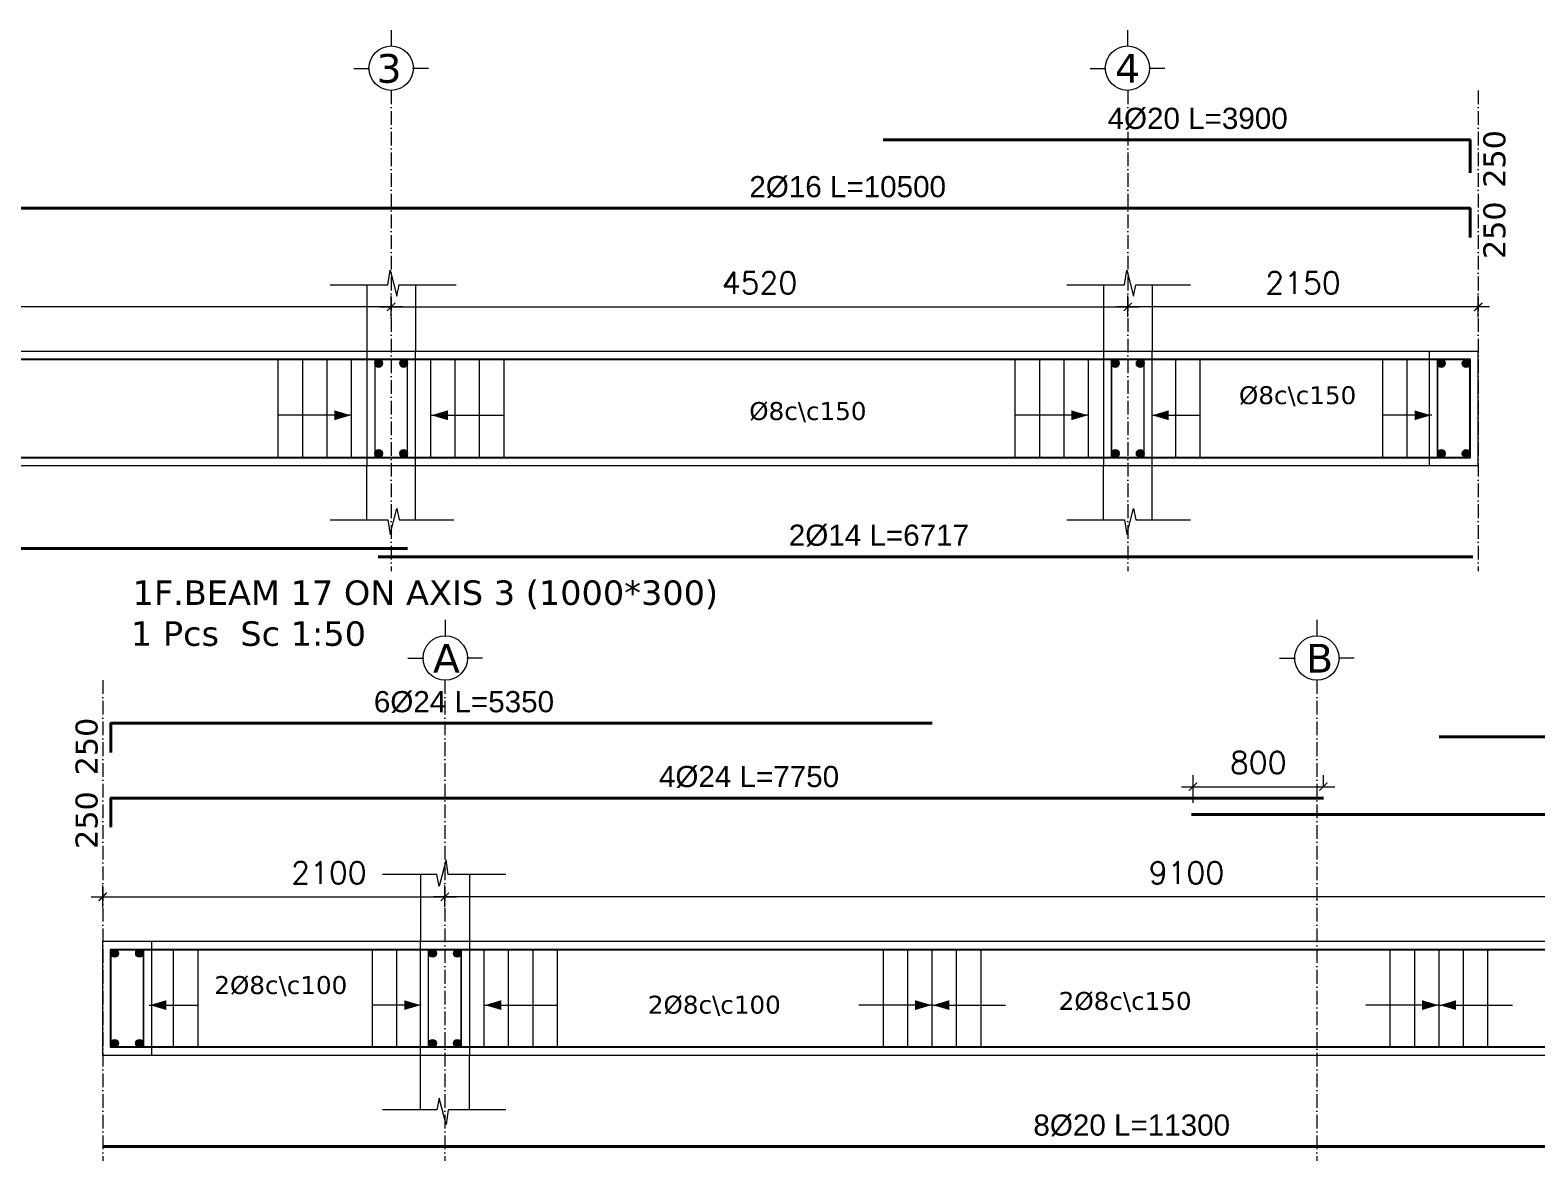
# Model space of a CAD drawing. Header units: inches. Extents: x -17020 to 43805, y -10194 to 123061.
# Drawn here: x 15734 to 16658, y 112814 to 113508 of the extents above; entities that cross this region are included whole.
import ezdxf

# ---------------------------------------------------------------- set-up
doc = ezdxf.new("R2010")
doc.units = ezdxf.units.IN
doc.header["$LTSCALE"] = 0.7
doc.header["$MEASUREMENT"] = 0
doc.linetypes.add('ACAD_ISO10W100', pattern=[18, 12, -3, 0, -3])
doc.layers.get('0').update_dxf_attribs({"lineweight": 13})
doc.layers.get('Defpoints').update_dxf_attribs({"lineweight": 5})
for name, color, linetype, lineweight in [('axis', 254, 'ACAD_ISO10W100', 9), ('BEAM FRAME', 5, 'Continuous', 18), ('COLUMN', 4, 'Continuous', 20), ('elevline', 30, 'Continuous', 20), ('FRAME 070', 5, 'Continuous', 60), ('hatch', 9, 'Continuous', 9), ('renforcment', 141, 'Continuous', 40), ('tex', 3, 'Continuous', 25), ('TEXT', 3, 'Continuous', 25), ('top rein. extension', 50, 'Continuous', 20), ('top renforcment', 7, 'Continuous', 40)]:
    doc.layers.add(name, color=color, linetype=linetype, lineweight=lineweight)
doc.styles.add('100', font='romans.shx', dxfattribs={"height": 13.5})
doc.styles.add('romanc', font='verdana.ttf', dxfattribs={"height": 250})
doc.styles.get("Standard").update_dxf_attribs({"font": 'arial.ttf', "height": 13})
doc.dimstyles.new('100', dxfattribs={"dimtxt": 13.5, "dimasz": 5, "dimexe": 7, "dimexo": 7, "dimgap": 8, "dimtad": 1, "dimdec": 0, "dimlfac": 10, "dimzin": 4, "dimdsep": 46, "dimtxsty": '100', "dimblk": 'ARCHTICK', "dimcen": 0.09, "dimdle": 7, "dimclrd": 1, "dimclre": 8, "dimclrt": 2, "dimadec": 0, "dimazin": 1, "dimtfac": 1, "dimtdec": 0, "dimtix": 1, "dimtofl": 0, "dimtmove": 0, "dimatfit": 3, "dimldrblk": 'ARCHTICK', "dimfxl": 0.18, "dimtolj": 1, "dimtzin": 0, "dimlwd": -1, "dimlwe": -1, "dimarcsym": 0})
doc.dimstyles.get("Standard").update_dxf_attribs({"dimtxt": 13, "dimasz": 5, "dimexe": 0.18, "dimexo": 0.0625, "dimgap": 6, "dimtad": 1, "dimdec": 0, "dimlfac": 10, "dimzin": 0, "dimdsep": 46, "dimtxsty": 'Standard', "dimblk": 'ARCHTICK', "dimcen": 0.09, "dimse1": 1, "dimse2": 1, "dimclrd": 1, "dimclre": 7, "dimclrt": 3, "dimadec": 0, "dimazin": 0, "dimtfac": 1, "dimtdec": 0, "dimtix": 1, "dimtofl": 0, "dimtmove": 0, "dimatfit": 3, "dimldrblk": 'ARCHTICK', "dimfxl": 1, "dimtolj": 1, "dimtzin": 0, "dimarcsym": 0})

# ---------------------------------------------------------------- blocks, each defined once
blk = doc.blocks.new('_ArchTick')
at = {"color": 0, "linetype": 'ByBlock', "lineweight": 0, "const_width": 0.15}
blk.add_lwpolyline([(-0.5, -0.5), (0.5, 0.5)], dxfattribs=at)
blk = doc.blocks.new('*D591')
at = {"color": 8, "transparency": 16777216}
for p, q in [((15955.76, 113331.87), (15955.76, 113345.46)), ((16407.76, 113332.47), (16407.76, 113345.46))]:
    blk.add_line(p, q, dxfattribs=at)
at = {"color": 1, "transparency": 16777216}
blk.add_line((15948.76, 113338.46), (16414.76, 113338.46), dxfattribs=at)
at = {"layer": 'Defpoints', "color": 0, "transparency": 16777216}
for p in [(16407.76, 113338.46), (15955.76, 113324.87), (16407.76, 113325.47)]:
    blk.add_point(p, dxfattribs=at)
at = {"color": 1, "transparency": 16777216, "xscale": 5, "yscale": 5, "zscale": 5, "rotation": 180}
blk.add_blockref('_ArchTick', (15955.76, 113338.46), dxfattribs=at)
at = {"color": 1, "transparency": 16777216, "xscale": 5, "yscale": 5, "zscale": 5}
blk.add_blockref('_ArchTick', (16407.76, 113338.46), dxfattribs=at)
at = {"color": 2, "transparency": 16777216, "insert": (16181.76, 113353.21), "char_height": 13.5, "attachment_point": 5, "style": '100'}
blk.add_mtext('\\A1;4520', dxfattribs=at)
blk = doc.blocks.new('*D592')
at = {"layer": 'Defpoints', "color": 0, "transparency": 16777216}
for p in [(15598.74, 113399.04, -157.78), (15598.74, 113399.04), (16648.76, 113399.04, -218.54)]:
    blk.add_point(p, dxfattribs=at)
at = {"layer": 'TEXT', "color": 3, "transparency": 16777216, "insert": (16235.88, 113412.04), "char_height": 13, "attachment_point": 5}
blk.add_mtext('\\A1;2%%C16 L=10500', dxfattribs=at)
blk = doc.blocks.new('*D593')
at = {"color": 8, "transparency": 16777216}
for p, q in [((15315.76, 113329.55), (15315.76, 113345.46)), ((15955.76, 113331.87), (15955.76, 113345.46))]:
    blk.add_line(p, q, dxfattribs=at)
at = {"color": 1, "transparency": 16777216}
blk.add_line((15962.76, 113338.46), (15308.76, 113338.46), dxfattribs=at)
at = {"layer": 'Defpoints', "color": 0, "transparency": 16777216}
for p in [(15315.76, 113338.46), (15315.76, 113322.55), (15955.76, 113324.87)]:
    blk.add_point(p, dxfattribs=at)
at = {"color": 1, "transparency": 16777216, "xscale": 5, "yscale": 5, "zscale": 5, "rotation": 180}
blk.add_blockref('_ArchTick', (15315.76, 113338.46), dxfattribs=at)
at = {"color": 1, "transparency": 16777216, "xscale": 5, "yscale": 5, "zscale": 5}
blk.add_blockref('_ArchTick', (15955.76, 113338.46), dxfattribs=at)
at = {"color": 2, "transparency": 16777216, "insert": (15635.76, 113353.21), "char_height": 13.5, "attachment_point": 5, "style": '100'}
blk.add_mtext('\\A1;6400', dxfattribs=at)
blk = doc.blocks.new('*D596')
at = {"layer": 'Defpoints', "color": 0, "transparency": 16777216}
for p in [(16257.76, 113440.95, -209.54), (16647.76, 113440.95, -218.39), (16647.76, 113440.95)]:
    blk.add_point(p, dxfattribs=at)
at = {"layer": 'TEXT', "color": 3, "transparency": 16777216, "insert": (16450.62, 113453.95), "char_height": 13, "attachment_point": 5}
blk.add_mtext('\\A1;4%%C20 L=3900', dxfattribs=at)
blk = doc.blocks.new('*D598')
at = {"layer": 'Defpoints', "color": 0, "transparency": 16777216}
for p in [(15305.76, 113190.29, -13652.68), (15965.76, 113190.29, -37100.88), (15965.76, 113190.29)]:
    blk.add_point(p, dxfattribs=at)
at = {"layer": 'TEXT', "color": 3, "transparency": 16777216, "insert": (15653.15, 113203.29), "char_height": 13, "attachment_point": 5}
blk.add_mtext('\\A1;2%%C14 L=6600', dxfattribs=at)
blk = doc.blocks.new('*D599')
at = {"color": 8, "transparency": 16777216}
for p, q in [((16407.76, 113332.35), (16407.76, 113345.46)), ((16622.76, 113332.14), (16622.76, 113345.46))]:
    blk.add_line(p, q, dxfattribs=at)
at = {"color": 1, "transparency": 16777216}
blk.add_line((16629.76, 113338.46), (16400.76, 113338.46), dxfattribs=at)
at = {"layer": 'Defpoints', "color": 0, "transparency": 16777216}
for p in [(16407.76, 113338.46), (16407.76, 113325.35), (16622.76, 113325.14)]:
    blk.add_point(p, dxfattribs=at)
at = {"color": 1, "transparency": 16777216, "xscale": 5, "yscale": 5, "zscale": 5, "rotation": 180}
blk.add_blockref('_ArchTick', (16407.76, 113338.46), dxfattribs=at)
at = {"color": 1, "transparency": 16777216, "xscale": 5, "yscale": 5, "zscale": 5}
blk.add_blockref('_ArchTick', (16622.76, 113338.46), dxfattribs=at)
at = {"color": 2, "transparency": 16777216, "insert": (16515.26, 113353.21), "char_height": 13.5, "attachment_point": 5, "style": '100'}
blk.add_mtext('\\A1;2150', dxfattribs=at)
blk = doc.blocks.new('*D601')
at = {"layer": 'Defpoints', "color": 0, "transparency": 16777216}
for p in [(15947.76, 113185.17, -13652.68), (16619.46, 113185.17, -37100.88), (16619.46, 113185.17)]:
    blk.add_point(p, dxfattribs=at)
at = {"layer": 'TEXT', "color": 3, "transparency": 16777216, "insert": (16255.06, 113198.17), "char_height": 13, "attachment_point": 5}
blk.add_mtext('\\A1;2%%C14 L=6717', dxfattribs=at)
blk = doc.blocks.new('*D654')
at = {"layer": 'Defpoints', "color": 0, "transparency": 16777216}
for p in [(16446.79, 113027.1, -167.76), (17346.81, 113027.1, -221.06), (17346.81, 113027.1)]:
    blk.add_point(p, dxfattribs=at)
at = {"layer": 'TEXT', "color": 3, "transparency": 16777216, "insert": (16836.05, 113040.1), "char_height": 13, "attachment_point": 5}
blk.add_mtext('\\A1;4%%C24 L=9000', dxfattribs=at)
blk = doc.blocks.new('*D655')
at = {"color": 8, "transparency": 16777216}
for p, q in [((15988.76, 112970.53), (15988.76, 112983.52)), ((16898.76, 112969.93), (16898.76, 112983.52))]:
    blk.add_line(p, q, dxfattribs=at)
at = {"color": 1, "transparency": 16777216}
blk.add_line((16905.76, 112976.52), (15981.76, 112976.52), dxfattribs=at)
at = {"layer": 'Defpoints', "color": 0, "transparency": 16777216}
for p in [(15988.76, 112976.52), (15988.76, 112963.53), (16898.76, 112962.93)]:
    blk.add_point(p, dxfattribs=at)
at = {"color": 1, "transparency": 16777216, "xscale": 5, "yscale": 5, "zscale": 5, "rotation": 180}
blk.add_blockref('_ArchTick', (15988.76, 112976.52), dxfattribs=at)
at = {"color": 1, "transparency": 16777216, "xscale": 5, "yscale": 5, "zscale": 5}
blk.add_blockref('_ArchTick', (16898.76, 112976.52), dxfattribs=at)
at = {"color": 2, "transparency": 16777216, "insert": (16443.76, 112991.27), "char_height": 13.5, "attachment_point": 5, "style": '100'}
blk.add_mtext('\\A1;9100', dxfattribs=at)
blk = doc.blocks.new('*D656')
at = {"layer": 'Defpoints', "color": 0, "transparency": 16777216}
for p in [(15752.76, 113037.1, -218.54), (16527.79, 113037.1, -157.78), (16527.79, 113037.1)]:
    blk.add_point(p, dxfattribs=at)
at = {"layer": 'TEXT', "color": 3, "transparency": 16777216, "insert": (16175.36, 113050.1), "char_height": 13, "attachment_point": 5}
blk.add_mtext('\\A1;4%%C24 L=7750', dxfattribs=at)
blk = doc.blocks.new('*D701')
at = {"color": 1, "transparency": 16777216}
blk.add_line((16440.79, 113044.1), (16534.79, 113044.1), dxfattribs=at)
at = {"color": 8, "transparency": 16777216}
for p, q in [((16447.79, 113034.1), (16447.79, 113051.1)), ((16527.79, 113044.1), (16527.79, 113051.1))]:
    blk.add_line(p, q, dxfattribs=at)
at = {"layer": 'Defpoints', "color": 0, "transparency": 16777216}
for p in [(16527.79, 113044.1), (16527.79, 113037.1), (16447.79, 113027.1)]:
    blk.add_point(p, dxfattribs=at)
at = {"color": 1, "transparency": 16777216, "xscale": 5, "yscale": 5, "zscale": 5, "rotation": 180}
blk.add_blockref('_ArchTick', (16447.79, 113044.1), dxfattribs=at)
at = {"color": 1, "transparency": 16777216, "xscale": 5, "yscale": 5, "zscale": 5}
blk.add_blockref('_ArchTick', (16527.79, 113044.1), dxfattribs=at)
at = {"color": 2, "transparency": 16777216, "insert": (16487.79, 113058.85), "char_height": 13.5, "attachment_point": 5, "style": '100'}
blk.add_mtext('\\A1;800', dxfattribs=at)
blk = doc.blocks.new('*D659')
at = {"color": 8, "transparency": 16777216}
for p, q in [((15778.76, 112970.2), (15778.76, 112983.52)), ((15988.76, 112970.41), (15988.76, 112983.52))]:
    blk.add_line(p, q, dxfattribs=at)
at = {"color": 1, "transparency": 16777216}
blk.add_line((15771.76, 112976.52), (15995.76, 112976.52), dxfattribs=at)
at = {"layer": 'Defpoints', "color": 0, "transparency": 16777216}
for p in [(15988.76, 112976.52), (15778.76, 112963.2), (15988.76, 112963.41)]:
    blk.add_point(p, dxfattribs=at)
at = {"color": 1, "transparency": 16777216, "xscale": 5, "yscale": 5, "zscale": 5, "rotation": 180}
blk.add_blockref('_ArchTick', (15778.76, 112976.52), dxfattribs=at)
at = {"color": 1, "transparency": 16777216, "xscale": 5, "yscale": 5, "zscale": 5}
blk.add_blockref('_ArchTick', (15988.76, 112976.52), dxfattribs=at)
at = {"color": 2, "transparency": 16777216, "insert": (15917.56, 112991.27), "char_height": 13.5, "attachment_point": 5, "style": '100'}
blk.add_mtext('\\A1;2100', dxfattribs=at)
blk = doc.blocks.new('*D660')
at = {"layer": 'Defpoints', "color": 0, "transparency": 16777216}
for p in [(15778.76, 112823.23, -37100.88), (15778.76, 112823.23), (16908.76, 112823.23, -13652.68)]:
    blk.add_point(p, dxfattribs=at)
at = {"layer": 'TEXT', "color": 3, "transparency": 16777216, "insert": (16410.17, 112836.23), "char_height": 13, "attachment_point": 5}
blk.add_mtext('\\A1;8%%C20 L=11300', dxfattribs=at)
blk = doc.blocks.new('*D666')
at = {"layer": 'Defpoints', "color": 0, "transparency": 16777216}
for p in [(15752.76, 113083.02, -218.54), (16287.76, 113083.02, -157.78), (16287.76, 113083.02)]:
    blk.add_point(p, dxfattribs=at)
at = {"layer": 'TEXT', "color": 3, "transparency": 16777216, "insert": (16000.44, 113096.02), "char_height": 13, "attachment_point": 5}
blk.add_mtext('\\A1;6%%C24 L=5350', dxfattribs=at)
blk = doc.blocks.new('*D667')
at = {"layer": 'Defpoints', "color": 0, "transparency": 16777216}
for p in [(16598.76, 113074.66, -203.15), (16598.76, 113074.66), (17158.76, 113074.66, -189.88)]:
    blk.add_point(p, dxfattribs=at)
at = {"layer": 'TEXT', "color": 3, "transparency": 16777216, "insert": (16959.18, 113087.66), "char_height": 13, "attachment_point": 5}
blk.add_mtext('\\A1;6%%C24 L=5600', dxfattribs=at)

msp = doc.modelspace()

# ---------------------------------------------------------------- hatches: boundary and pattern name
at = {"layer": 'elevline'}
for points in [[(15950.52, 113303.79, 1), (15945.76, 113303.79, 1)], [(15961.01, 113303.79, -1), (15965.76, 113303.79, -1)], [(16402.52, 113303.79, 1), (16397.76, 113303.79, 1)], [(16413.01, 113303.79, -1), (16417.76, 113303.79, -1)], [(16602.52, 113303.79, 1), (16597.76, 113303.79, 1)], [(16613.01, 113303.79, -1), (16617.76, 113303.79, -1)], [(15950.52, 113248.54, -1), (15945.76, 113248.54, -1)], [(15961.01, 113248.54, 1), (15965.76, 113248.54, 1)], [(16402.52, 113248.54, -1), (16397.76, 113248.54, -1)], [(16413.01, 113248.54, 1), (16417.76, 113248.54, 1)], [(16602.52, 113248.54, -1), (16597.76, 113248.54, -1)], [(16613.01, 113248.54, 1), (16617.76, 113248.54, 1)], [(15788.52, 112941.85, 1), (15783.76, 112941.85, 1)], [(15799.01, 112941.85, -1), (15803.76, 112941.85, -1)], [(15983.52, 112941.85, 1), (15978.76, 112941.85, 1)], [(15994, 112941.85, -1), (15998.76, 112941.85, -1)], [(15788.52, 112886.6, -1), (15783.76, 112886.6, -1)], [(15799.01, 112886.6, 1), (15803.76, 112886.6, 1)], [(15983.52, 112886.6, -1), (15978.76, 112886.6, -1)], [(15994, 112886.6, 1), (15998.76, 112886.6, 1)]]:
    msp.add_hatch(color=256, dxfattribs=at).paths.add_polyline_path(points)

# ---------------------------------------------------------------- linework, layer by layer
at = {"layer": 'axis'}
for p, q in [((15955.76, 113471.36), (15955.76, 113176.43)), ((16407.76, 113471.36), (16407.76, 113176.43)), ((16622.76, 113471.36), (16622.76, 113176.43)), ((15778.76, 113109.42), (15778.76, 112814.49)), ((15988.76, 113109.42), (15988.76, 112814.49)), ((16523.76, 113109.42), (16523.76, 112814.49))]:
    msp.add_line(p, q, dxfattribs=at)
at = {"layer": 'BEAM FRAME', "elevation": 217.91}
for points in [[(14648.76, 113241.17), (16622.76, 113241.17), (16622.76, 113311.17), (14648.76, 113311.17)], [(18713.76, 112879.22), (15778.76, 112879.22), (15778.76, 112949.22), (18713.76, 112949.22)]]:
    msp.add_lwpolyline(points, close=True, dxfattribs=at)
at = {"layer": 'COLUMN', "lineweight": 20}
for p, q in [((15940.76, 113352.09, 217.91), (15940.76, 113311.17, 217.91)), ((15970.76, 113352.09, 217.91), (15970.76, 113311.17, 217.91)), ((16392.76, 113352.09, 217.91), (16392.76, 113311.17, 217.91)), ((16422.76, 113352.09, 217.91), (16422.76, 113311.17, 217.91)), ((15940.76, 113207.74, 217.91), (15940.76, 113241.17, 217.91)), ((15970.76, 113207.74, 217.91), (15970.76, 113241.17, 217.91)), ((16392.76, 113207.74, 217.91), (16392.76, 113241.17, 217.91)), ((16422.76, 113207.74, 217.91), (16422.76, 113241.17, 217.91)), ((15973.76, 112990.15, 217.91), (15973.76, 112949.22, 217.91)), ((16003.76, 112990.15, 217.91), (16003.76, 112949.22, 217.91)), ((15973.76, 112845.8, 217.91), (15973.76, 112879.22, 217.91)), ((16003.76, 112845.8, 217.91), (16003.76, 112879.22, 217.91))]:
    msp.add_line(p, q, dxfattribs=at)
at = {"layer": 'elevline'}
for p, q in [((15886.49, 113246.17), (15886.49, 113306.17)), ((15901.49, 113246.17), (15901.49, 113306.17)), ((15916.49, 113246.17), (15916.49, 113306.17)), ((15931.45, 113246.17), (15931.45, 113306.17)), ((15980.08, 113246.17), (15980.08, 113306.17)), ((15995.03, 113246.17), (15995.03, 113306.17)), ((16010.03, 113246.17), (16010.03, 113306.17)), ((16025.03, 113246.17), (16025.03, 113306.17)), ((16338.69, 113246.17), (16338.69, 113306.17)), ((16353.69, 113246.17), (16353.69, 113306.17)), ((16368.69, 113246.17), (16368.69, 113306.17)), ((16383.65, 113246.17), (16383.65, 113306.17)), ((16397.72, 113246.17), (16397.72, 113306.17)), ((16437.26, 113246.17), (16437.26, 113306.17)), ((16452.26, 113246.17), (16452.26, 113306.17)), ((16564.26, 113246.17), (16564.26, 113306.17)), ((16579.26, 113246.17), (16579.26, 113306.17)), ((16597.72, 113246.17), (16597.72, 113306.17)), ((15803.8, 112884.22), (15803.8, 112944.22)), ((15822.26, 112884.22), (15822.26, 112944.22)), ((15837.26, 112884.22), (15837.26, 112944.22)), ((15944.27, 112884.22), (15944.27, 112944.22)), ((15959.27, 112884.22), (15959.27, 112944.22)), ((15998.8, 112884.22), (15998.8, 112944.22)), ((16012.87, 112884.22), (16012.87, 112944.22)), ((16027.83, 112884.22), (16027.83, 112944.22)), ((16042.83, 112884.22), (16042.83, 112944.22)), ((16057.83, 112884.22), (16057.83, 112944.22)), ((16257.8, 112884.22), (16257.8, 112944.22)), ((16272.8, 112884.22), (16272.8, 112944.22)), ((16287.76, 112884.22), (16287.76, 112944.22)), ((16302.72, 112884.22), (16302.72, 112944.22)), ((16317.72, 112884.22), (16317.72, 112944.22)), ((16568.8, 112884.22), (16568.8, 112944.22)), ((16583.8, 112884.22), (16583.8, 112944.22)), ((16598.76, 112884.22), (16598.76, 112944.22)), ((16613.72, 112884.22), (16613.72, 112944.22)), ((16628.72, 112884.22), (16628.72, 112944.22))]:
    msp.add_line(p, q, dxfattribs=at)
for centre in [(15948.14, 113303.79), (15963.39, 113303.79), (16400.14, 113303.79), (16415.39, 113303.79), (16600.14, 113303.79), (16615.39, 113303.79), (15948.14, 113248.54), (15963.39, 113248.54), (16400.14, 113248.54), (16415.39, 113248.54), (16600.14, 113248.54), (16615.39, 113248.54), (15786.14, 112941.85), (15801.39, 112941.85), (15981.14, 112941.85), (15996.38, 112941.85), (15786.14, 112886.6), (15801.39, 112886.6), (15981.14, 112886.6), (15996.38, 112886.6)]:
    msp.add_circle(centre, 2.38, dxfattribs=at)
at = {"layer": 'FRAME 070', "lineweight": 20}
for p, q in [((15953.73, 113352.09, 217.91), (15955.08, 113361.09, 217.91)), ((15955.08, 113361.09, 217.91), (15959.26, 113345.02, 217.91)), ((16405.73, 113352.09, 217.91), (16407.08, 113361.09, 217.91)), ((16407.08, 113361.09, 217.91), (16411.26, 113345.02, 217.91)), ((15918.37, 113352.09, 217.91), (15953.73, 113352.09, 217.91)), ((15959.26, 113345.02, 217.91), (15960.77, 113352.09, 217.91)), ((15960.29, 113352.09, 217.91), (15995.65, 113352.09, 217.91)), ((16370.37, 113352.09, 217.91), (16405.73, 113352.09, 217.91)), ((16411.26, 113345.02, 217.91), (16412.77, 113352.09, 217.91)), ((16412.77, 113352.09, 217.91), (16446.16, 113352.09, 217.91)), ((15955.08, 113198.74, 217.91), (15959.26, 113214.81, 217.91)), ((15959.26, 113214.81, 217.91), (15960.77, 113207.74, 217.91)), ((16407.08, 113198.74, 217.91), (16411.26, 113214.81, 217.91)), ((16411.26, 113214.81, 217.91), (16412.77, 113207.74, 217.91)), ((15918.37, 113207.74, 217.91), (15953.73, 113207.74, 217.91)), ((15953.73, 113207.74, 217.91), (15955.08, 113198.74, 217.91)), ((15960.77, 113207.74, 217.91), (15994.16, 113207.74, 217.91)), ((16370.37, 113207.74, 217.91), (16405.73, 113207.74, 217.91)), ((16405.73, 113207.74, 217.91), (16407.08, 113198.74, 217.91)), ((16412.77, 113207.74, 217.91), (16446.16, 113207.74, 217.91)), ((15989.44, 112999.15, 217.91), (15985.26, 112983.08, 217.91)), ((15990.8, 112990.15, 217.91), (15989.44, 112999.15, 217.91)), ((15983.75, 112990.15, 217.91), (15950.37, 112990.15, 217.91)), ((15985.26, 112983.08, 217.91), (15983.75, 112990.15, 217.91)), ((16026.15, 112990.15, 217.91), (15990.8, 112990.15, 217.91)), ((15985.26, 112852.87, 217.91), (15983.75, 112845.8, 217.91)), ((15989.44, 112836.8, 217.91), (15985.26, 112852.87, 217.91)), ((15983.75, 112845.8, 217.91), (15950.37, 112845.8, 217.91)), ((15990.8, 112845.8, 217.91), (15989.44, 112836.8, 217.91)), ((16026.15, 112845.8, 217.91), (15990.8, 112845.8, 217.91))]:
    msp.add_line(p, q, dxfattribs=at)
at = {"layer": 'FRAME 070', "lineweight": 15}
for points in [[(15940.76, 113241.17), (15970.76, 113241.17), (15970.76, 113311.17), (15940.76, 113311.17)], [(16392.76, 113241.17), (16422.76, 113241.17), (16422.76, 113311.17), (16392.76, 113311.17)], [(16592.76, 113241.17), (16622.76, 113241.17), (16622.76, 113311.17), (16592.76, 113311.17)], [(15808.76, 112879.22), (15778.76, 112879.22), (15778.76, 112949.22), (15808.76, 112949.22)], [(16003.76, 112879.22), (15973.76, 112879.22), (15973.76, 112949.22), (16003.76, 112949.22)]]:
    msp.add_lwpolyline(points, close=True, dxfattribs=at)
at = {"layer": 'hatch'}
for p, q in [((15955.76, 113508.33), (15955.76, 113498.6)), ((16407.56, 113508.33), (16407.56, 113498.6)), ((15932.84, 113484.85), (15942.57, 113484.85)), ((15978.69, 113484.85), (15968.95, 113484.85)), ((16384.64, 113484.85), (16394.37, 113484.85)), ((16430.49, 113484.85), (16420.75, 113484.85)), ((15988.96, 113146.39), (15988.96, 113136.65)), ((16523.76, 113146.39), (16523.76, 113136.66)), ((15966.04, 113122.91), (15975.77, 113122.91)), ((16011.88, 113122.91), (16002.15, 113122.91)), ((16500.84, 113122.91), (16510.57, 113122.91)), ((16546.68, 113122.91), (16536.95, 113122.91))]:
    msp.add_line(p, q, dxfattribs=at)
for centre in [(15955.76, 113484.98), (16407.56, 113484.98), (15988.96, 113123.03), (16523.76, 113123.04)]:
    msp.add_circle(centre, 13.62, dxfattribs=at)
at = {"layer": 'renforcment', "lineweight": -2, "elevation": 217.91}
for points in [[(14653.76, 113246.17), (16617.76, 113246.17), (16617.76, 113306.17), (14653.76, 113306.17)], [(18708.76, 112884.22), (15783.76, 112884.22), (15783.76, 112944.22), (18708.76, 112944.22)]]:
    msp.add_lwpolyline(points, close=True, dxfattribs=at)
at = {"layer": 'top rein. extension'}
for p, q in [((15931.45, 113272), (15886.49, 113272)), ((15980.08, 113272), (16025.03, 113272)), ((16383.65, 113272), (16338.69, 113272)), ((16422.3, 113272), (16452.26, 113272)), ((16594.22, 113272), (16564.26, 113272)), ((15807.3, 112910.06), (15837.26, 112910.06)), ((15974.23, 112910.06), (15944.27, 112910.06)), ((16012.87, 112910.06), (16057.83, 112910.06)), ((16287.76, 112910.06), (16242.8, 112910.06)), ((16287.76, 112910.06), (16332.72, 112910.06)), ((16598.76, 112910.06), (16553.8, 112910.06)), ((16598.76, 112910.06), (16643.72, 112910.06))]:
    msp.add_line(p, q, dxfattribs=at)
for points in [[(15920.98, 113275), (15931.1, 113272), (15920.98, 113269)], [(15990.55, 113275), (15980.42, 113272), (15990.55, 113269)], [(16373.18, 113275), (16383.3, 113272), (16373.18, 113269)], [(16432.77, 113275), (16422.65, 113272), (16432.77, 113269)], [(16583.75, 113275), (16593.87, 113272), (16583.75, 113269)], [(15817.78, 112913.06), (15807.65, 112910.06), (15817.78, 112907.06)], [(15963.75, 112913.06), (15973.88, 112910.06), (15963.75, 112907.06)], [(16023.35, 112913.06), (16013.22, 112910.06), (16023.35, 112907.06)], [(16277.29, 112913.06), (16287.41, 112910.06), (16277.29, 112907.06)], [(16298.24, 112913.06), (16288.11, 112910.06), (16298.24, 112907.06)], [(16588.29, 112913.06), (16598.41, 112910.06), (16588.29, 112907.06)], [(16609.24, 112913.06), (16599.11, 112910.06), (16609.24, 112907.06)]]:
    msp.add_solid(points, dxfattribs=at)
at = {"layer": 'top renforcment'}
for p, q in [((15965.76, 113190.29), (15305.76, 113190.29)), ((16619.46, 113185.17), (15947.76, 113185.17)), ((15778.76, 112823.23), (16908.76, 112823.23))]:
    msp.add_line(p, q, dxfattribs=at)
for points in [[(16617.76, 113420.68), (16617.76, 113440.95), (16257.76, 113440.95)], [(15598.74, 113399.04), (16617.76, 113399.04), (16617.76, 113381.15)], [(16287.76, 113083.02), (15783.76, 113083.02), (15783.76, 113065.13)], [(16598.76, 113074.66), (17158.76, 113074.66)], [(16527.79, 113037.1), (15783.76, 113037.1), (15783.76, 113019.21)], [(17346.81, 113027.1), (16446.79, 113027.1)]]:
    msp.add_lwpolyline(points, dxfattribs=at)
at = {"layer": 'top renforcment', "lineweight": 15}
for points in [[(15945.76, 113246.17), (15965.76, 113246.17), (15965.76, 113306.17), (15945.76, 113306.17)], [(16397.76, 113246.17), (16417.76, 113246.17), (16417.76, 113306.17), (16397.76, 113306.17)], [(16597.76, 113246.17), (16617.76, 113246.17), (16617.76, 113306.17), (16597.76, 113306.17)], [(15803.76, 112884.22), (15783.76, 112884.22), (15783.76, 112944.22), (15803.76, 112944.22)], [(15998.76, 112884.22), (15978.76, 112884.22), (15978.76, 112944.22), (15998.76, 112944.22)]]:
    msp.add_lwpolyline(points, close=True, dxfattribs=at)

# ---------------------------------------------------------------- texts
at = {"layer": 'tex', "style": 'romanc'}
for s, p in [('%%C8c\\c150', (16475.98, 113278.82, -33436.19)), ('%%C8c\\c150', (16175.48, 113269.1, -33436.19)), ('2%%C8c\\c100', (15847.26, 112916.88, -33436.19)), ('2%%C8c\\c100', (16113.28, 112904.84, -33436.19)), ('2%%C8c\\c150', (16365.36, 112907.15, -33436.19))]:
    msp.add_text(s, height=11, dxfattribs=at).set_placement(p)
at = {"layer": 'TEXT', "style": 'romanc'}
for s, height, p in [('3', 17.6, (15946.82, 113476.06)), ('4', 17.6, (16399.96, 113476.05)), ('1F.BEAM 17 ON AXIS 3 (1000*300)', 15, (15797.09, 113155.65)), ('1 Pcs  Sc 1:50 ', 15, (15796.07, 113130.55)), ('A', 17.6, (15981.43, 113114.11)), ('B', 17.6, (16517.16, 113114.12))]:
    msp.add_text(s, height=height, dxfattribs=at).set_placement(p)
for p in [(16639.44, 113411.62, -73175.05), (16639.44, 113367.87, -73175.05), (15775.59, 113051.07, -73175.05), (15775.59, 113005.92, -73175.05)]:
    msp.add_text('250', height=13.5, rotation=90, dxfattribs=at).set_placement(p)

# ---------------------------------------------------------------- dimensions: what is measured, and where the dimension line sits
for base, p1, p2, picture, middle in [((15315.76, 113338.46), (15955.76, 113324.87), (15315.76, 113322.55), '*D593', (15635.76, 113338.46)), ((16407.76, 113338.46), (16622.76, 113325.14), (16407.76, 113325.35), '*D599', (16515.26, 113338.46)), ((15988.76, 112976.52), (16898.76, 112962.93), (15988.76, 112963.53), '*D655', (16443.76, 112976.52))]:
    dim = msp.add_linear_dim(base=base, p1=p1, p2=p2, angle=180, dimstyle='100')
    dim.commit()
    dim.dimension.update_dxf_attribs({"geometry": picture, "text_midpoint": middle, "dimtype": 160})
for base, p1, p2, picture, middle in [((16407.76, 113338.46), (15955.76, 113324.87), (16407.76, 113325.47), '*D591', (16181.76, 113338.46)), ((15988.76, 112976.52), (15778.76, 112963.2), (15988.76, 112963.41), '*D659', (15917.56, 112976.52))]:
    dim = msp.add_linear_dim(base=base, p1=p1, p2=p2, dimstyle='100')
    dim.commit()
    dim.dimension.update_dxf_attribs({"geometry": picture, "text_midpoint": middle, "dimtype": 160})
dim = msp.add_linear_dim(base=(16527.79, 113044.1), p1=(16447.79, 113027.1), p2=(16527.79, 113037.1), angle=180, dimstyle='100')
dim.commit()
dim.dimension.update_dxf_attribs({"geometry": '*D701', "text_midpoint": (16487.79, 113058.85)})
at = {"layer": 'TEXT'}
for base, p1, p2, angle, text, picture, middle in [((16647.76, 113440.95), (16257.76, 113440.95, -209.54), (16647.76, 113440.95, -218.39), 0, '4%%C20 L=<>', '*D596', (16450.62, 113440.95)), ((15598.74, 113399.04), (16648.76, 113399.04, -218.54), (15598.74, 113399.04, -157.78), 180, '2%%C16 L=<>', '*D592', (16235.88, 113399.04)), ((15965.76, 113190.29, 12366.96), (15305.76, 113190.29, -1285.72), (15965.76, 113190.29, -24733.92), 0, '2%%C14 L=<>', '*D598', (15653.15, 113190.29, 12366.96)), ((16619.46, 113185.17, 12366.96), (15947.76, 113185.17, -1285.72), (16619.46, 113185.17, -24733.92), 0, '2%%C14 L=<>', '*D601', (16255.06, 113185.17, 12366.96)), ((16287.76, 113083.02), (15752.76, 113083.02, -218.54), (16287.76, 113083.02, -157.78), 0, '6%%C24 L=<>', '*D666', (16000.44, 113083.02)), ((16598.76, 113074.66), (17158.76, 113074.66, -189.88), (16598.76, 113074.66, -203.15), 180, '6%%C24 L=<>', '*D667', (16959.18, 113074.66)), ((16527.79, 113037.1), (15752.76, 113037.1, -218.54), (16527.79, 113037.1, -157.78), 0, '4%%C24 L=<>', '*D656', (16175.36, 113037.1)), ((17346.81, 113027.1), (16446.79, 113027.1, -167.76), (17346.81, 113027.1, -221.06), 0, '4%%C24 L=<>', '*D654', (16836.05, 113027.1)), ((15778.76, 112823.23, 12366.96), (16908.76, 112823.23, -1285.72), (15778.76, 112823.23, -24733.92), 180, '8%%C20 L=<>', '*D660', (16410.17, 112823.23, 12366.96))]:
    dim = msp.add_linear_dim(base=base, p1=p1, p2=p2, angle=angle, text=text, dimstyle='Standard', override={"dimsd1": 1, "dimsd2": 1, "dimfxl": 0.1, "dimfxlon": 1}, dxfattribs=at)
    dim.commit()
    dim.dimension.update_dxf_attribs({"geometry": picture, "text_midpoint": middle, "dimtype": 161})

doc.saveas('drawing.dxf')
